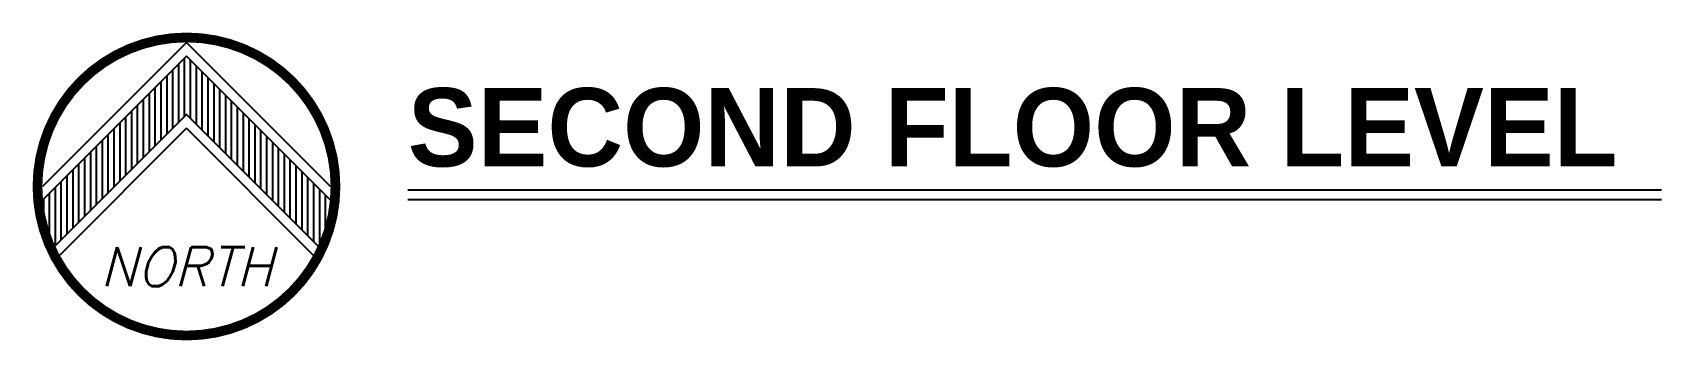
# Model space of a CAD drawing. Extents: x -1775 to 3463, y -540 to 2789.
# Drawn here: x 2465 to 3463, y 657 to 846 of the extents above; entities that cross this region are included whole.
import ezdxf
from ezdxf.enums import TextEntityAlignment as Align

# ---------------------------------------------------------------- set-up
doc = ezdxf.new("R2010")
doc.units = 0
doc.header["$MEASUREMENT"] = 0
doc.layers.get('0').update_dxf_attribs({"linetype": 'CONTINUOUS'})
doc.layers.add('A-ANNO-LEVL', color=4, linetype='CONTINUOUS')
doc.layers.add('A-ANNO-NRTH', color=4, linetype='CONTINUOUS')
doc.styles.add('LEVELTXT', font='bold.shx', dxfattribs={"height": 0.25})
doc.styles.add('SCALETXT', font='simplex.shx', dxfattribs={"oblique": 15, "height": 0.125})

# ---------------------------------------------------------------- blocks, each defined once
blk = doc.blocks.new('*X11')
at = {"color": 0}
for p, q in [((-0.7125, 0.2348), (-0.7125, 0.4206)), ((-0.7687, 0.1786), (-0.7687, 0.3644)), ((-0.75, 0.1973), (-0.75, 0.3831)), ((-0.7312, 0.2161), (-0.7312, 0.4019)), ((-0.6937, 0.2279), (-0.6937, 0.4137)), ((-0.675, 0.2091), (-0.675, 0.3949)), ((-0.6562, 0.1904), (-0.6562, 0.3762)), ((-0.8062, 0.1411), (-0.8062, 0.3269)), ((-0.7875, 0.1598), (-0.7875, 0.3456)), ((-0.6375, 0.1716), (-0.6375, 0.3574)), ((-0.6187, 0.1529), (-0.6187, 0.3387)), ((-0.6, 0.1341), (-0.6, 0.3199)), ((-0.8625, 0.0848), (-0.8625, 0.2706)), ((-0.8437, 0.1036), (-0.8437, 0.2894)), ((-0.825, 0.1223), (-0.825, 0.3081)), ((-0.5812, 0.1154), (-0.5812, 0.3012)), ((-0.5625, 0.0966), (-0.5625, 0.2824)), ((-0.5437, 0.0779), (-0.5437, 0.2637)), ((-0.9187, 0.0286), (-0.9187, 0.2144)), ((-0.9, 0.0473), (-0.9, 0.2331)), ((-0.8812, 0.0661), (-0.8812, 0.2519)), ((-0.525, 0.0591), (-0.525, 0.2449)), ((-0.5062, 0.0404), (-0.5062, 0.2262)), ((-0.975, -0.0277), (-0.975, 0.1581)), ((-0.9562, -0.0089), (-0.9562, 0.1769)), ((-0.9375, 0.0098), (-0.9375, 0.1956)), ((-0.4875, 0.0216), (-0.4875, 0.2074)), ((-0.4687, 0.0029), (-0.4687, 0.1887)), ((-0.45, -0.0159), (-0.45, 0.1699)), ((-1.0125, -0.0652), (-1.0125, 0.1206)), ((-0.9937, -0.0464), (-0.9937, 0.1394)), ((-0.4312, -0.0346), (-0.4312, 0.1512)), ((-0.4125, -0.0534), (-0.4125, 0.1324)), ((-0.3937, -0.0721), (-0.3937, 0.1137)), ((-1.0688, -0.1214), (-1.0688, 0.0644)), ((-1.05, -0.1027), (-1.05, 0.0831)), ((-1.0312, -0.0839), (-1.0312, 0.1019)), ((-0.375, -0.0909), (-0.375, 0.0949)), ((-0.3562, -0.1096), (-0.3562, 0.0762)), ((-0.3375, -0.1284), (-0.3375, 0.0574)), ((-1.125, -0.1777), (-1.125, 0.0081)), ((-1.1062, -0.1589), (-1.1062, 0.0269)), ((-1.0875, -0.1402), (-1.0875, 0.0456)), ((-0.3187, -0.1471), (-0.3187, 0.0387)), ((-0.3, -0.1659), (-0.3, 0.0199)), ((-0.2812, -0.1846), (-0.2812, 0.0012)), ((-1.1625, -0.1263), (-1.1625, -0.0294)), ((-1.1438, -0.1653), (-1.1438, -0.0106)), ((-0.2625, -0.1448), (-0.2625, -0.0176)), ((-0.2437, -0.0894), (-0.2437, -0.0363))]:
    blk.add_line(p, q, dxfattribs=at)
blk = doc.blocks.new('FMNORTH')
at = {"layer": 'A-ANNO-NRTH'}
for p, q in [((-0.7066, 0.4708), (-1.1668, 0.0106)), ((-0.7066, 0.4708), (-0.2464, 0.0106)), ((-0.7066, 0.1965), (-1.1114, -0.2083)), ((-0.7066, 0.1965), (-0.3018, -0.2083))]:
    blk.add_line(p, q, dxfattribs=at)
at = {"layer": 'A-ANNO-NRTH', "const_width": 0.0312}
blk.add_lwpolyline([(-1.1824, 0.0106, 1), (-0.2308, 0.0106, 1)], format="xyb", close=True, dxfattribs=at)
at = {"layer": 'A-ANNO-NRTH'}
blk.add_lwpolyline([(-1.179, -0.0459), (-1.1622, -0.1278), (-1.1335, -0.1862), (-1.1602, -0.1251), (-1.179, -0.0459), (-0.7066, 0.4265), (-0.2342, -0.0459), (-0.2486, -0.1115), (-0.2797, -0.1862), (-0.7066, 0.2407), (-1.1335, -0.1862)], dxfattribs=at)
blk.add_blockref('*X11', (0, 0), dxfattribs=at)
at = {"layer": 'A-ANNO-NRTH', "style": 'SCALETXT', "oblique": 15}
blk.add_text('NORTH', height=0.125, dxfattribs=at).set_placement((-0.7066, -0.2454), align=Align.MIDDLE)
blk = doc.blocks.new('VS')
at = {"layer": 'A-ANNO-LEVL', "style": 'LEVELTXT'}
blk.add_attdef('VIEW', (0, 0.0748), '', height=0.25, dxfattribs=at)

msp = doc.modelspace()

# ---------------------------------------------------------------- linework, layer by layer
at = {"layer": 'A-ANNO-LEVL'}
for p, q in [((2694.75, 749.42), (3463.33, 749.42)), ((2694.75, 743.42), (3463.33, 743.42))]:
    msp.add_line(p, q, dxfattribs=at)

# ---------------------------------------------------------------- block references
ref = msp.add_blockref('VS', (2694.75, 749.42), dxfattribs=dict(at, xscale=192, yscale=192, zscale=192))
ref.add_attrib('VIEW', 'SECOND FLOOR LEVEL', (2694.75, 763.78), dxfattribs={"height": 48, "style": 'LEVELTXT'})
at = {"layer": 'A-ANNO-NRTH', "xscale": 192, "yscale": 192, "zscale": 192}
msp.add_blockref('FMNORTH', (2694.75, 749.42), dxfattribs=at)

doc.saveas('drawing.dxf')
